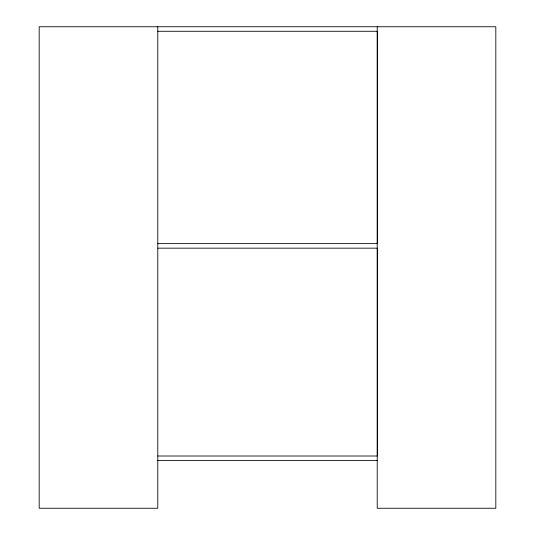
<?xml version="1.0" encoding="UTF-8"?>
<svg xmlns="http://www.w3.org/2000/svg" width="535" height="535" viewBox="0 0 535 535"><rect width="100%" height="100%" fill="white"/><g stroke="black" fill="none" stroke-linecap="round" stroke-linejoin="round"><path stroke-width="0.8" d="M157.825 31.271L377.342 31.271L377.342 243.639L157.825 243.639M157.825 248.16L377.342 248.16L377.342 456.007L157.825 456.007M157.163 460.528L377.436 460.528M377.222 26.75L377.222 508.25L495.818 508.25L495.818 26.75L39.182 26.75L39.182 508.25L157.778 508.25L157.778 26.75"/></g></svg>
